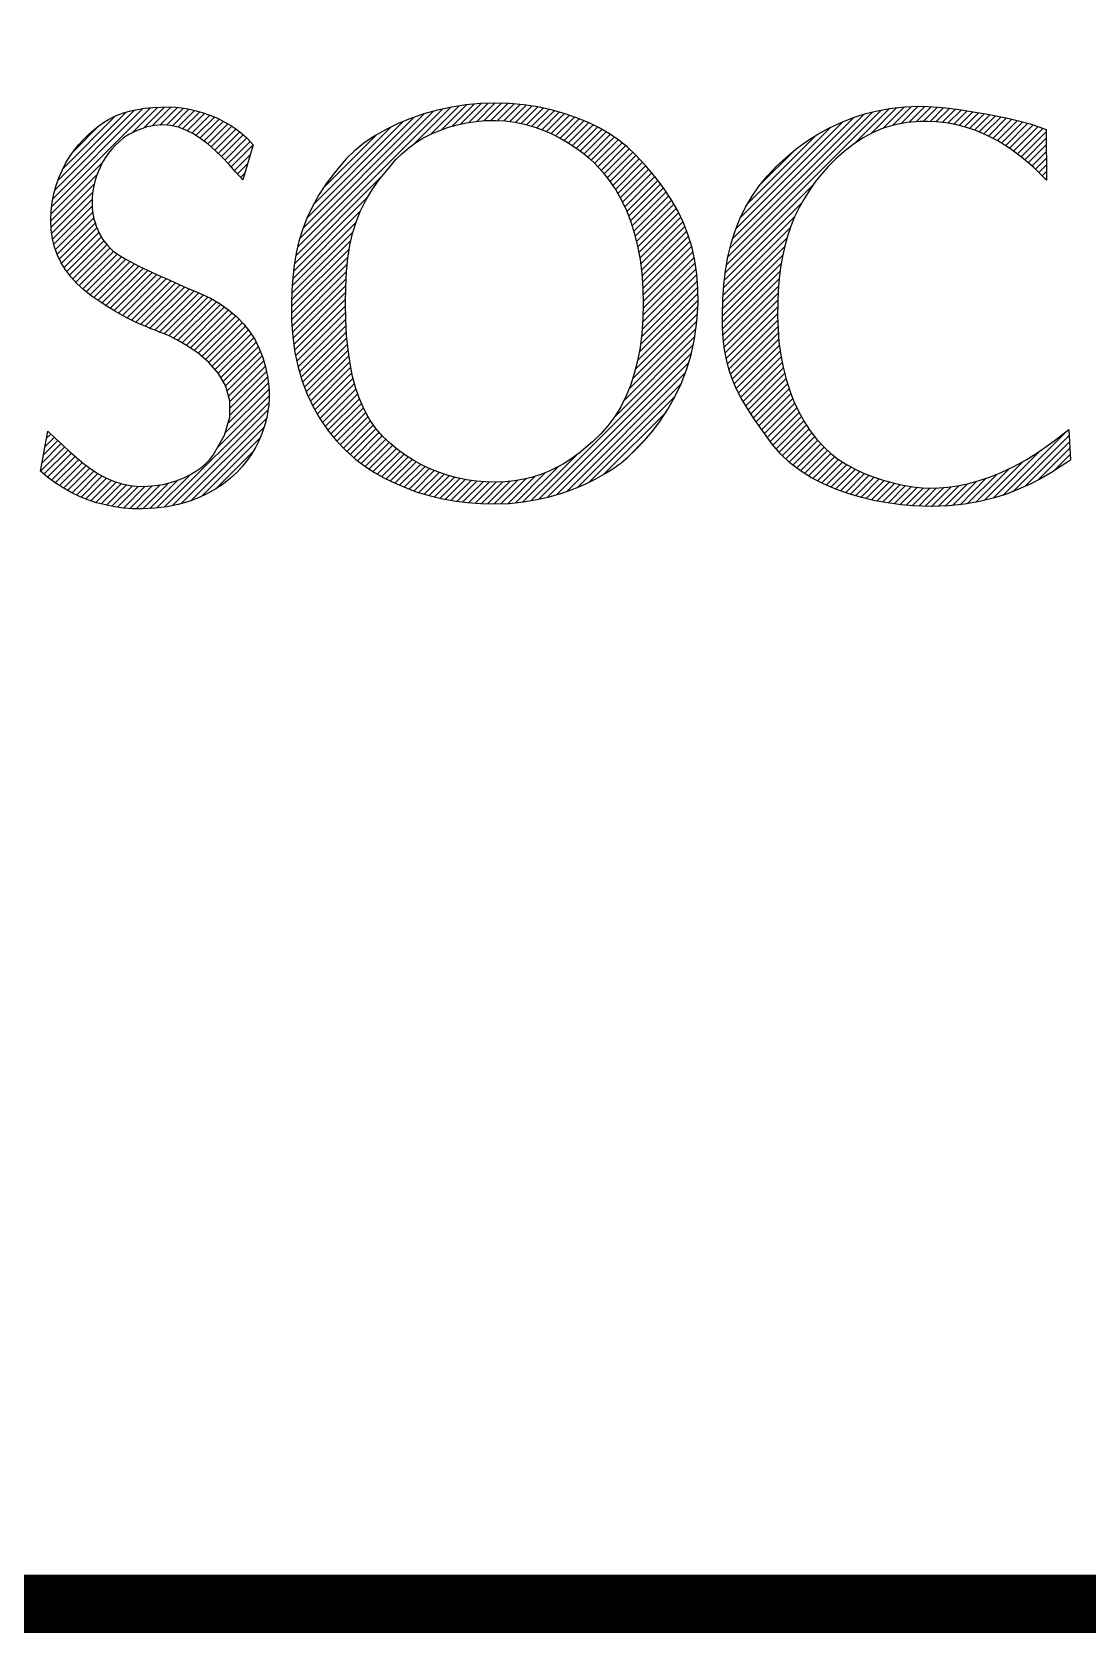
# Model space of a CAD drawing. Header units: millimetres. Extents: x 0 to 841, y 0 to 594.
# Drawn here: x 410.47 to 417.71, y 15.16 to 26.14 of the extents above; entities that cross this region are included whole.
import ezdxf

# ---------------------------------------------------------------- set-up
doc = ezdxf.new("R2010")
doc.units = ezdxf.units.MM
doc.header["$LTSCALE"] = 0.2
doc.layers.add('A1_図面枠', color=7, linetype='Continuous')
doc.layers.add('PTM', color=3, linetype='Continuous')

# ---------------------------------------------------------------- blocks, each defined once
blk = doc.blocks.new('block森村-2')
at = {"color": 0, "linetype": 'Continuous'}
for p, q in [((8997, 964.6), (9070.8, 1038.4)), ((8997.9, 970.5), (9065.2, 1037.8)), ((8999.4, 977), (9059.2, 1036.8)), ((9001.7, 984.3), (9052.6, 1035.2)), ((9005.4, 993), (9044.7, 1032.3)), ((9039.3, 1029.6), (9043.1, 1031.6)), ((9043.1, 1031.6), (9047.2, 1033.4)), ((9047.2, 1033.4), (9051.5, 1034.9)), ((9051.5, 1034.9), (9056.2, 1036.2)), ((9056.2, 1036.2), (9061.1, 1037.2)), ((9056.9, 1019.5), (9076.1, 1038.7)), ((9061.1, 1037.2), (9066.6, 1038)), ((9065.5, 1023.1), (9081.3, 1038.9)), ((9066.6, 1038), (9072.5, 1038.6)), ((9072.2, 1024.8), (9086.3, 1039)), ((9072.5, 1038.6), (9078.9, 1038.9)), ((9077.8, 1025.5), (9091, 1038.7)), ((9078.9, 1038.9), (9086, 1039)), ((9082.7, 1025.4), (9095.5, 1038.2)), ((9086, 1039), (9089.8, 1038.9)), ((9087.2, 1024.9), (9099.7, 1037.5)), ((9089.8, 1038.9), (9094.1, 1038.4)), ((9091.2, 1023.9), (9103.8, 1036.5)), ((9094.1, 1038.4), (9098.9, 1037.6)), ((9094.9, 1022.6), (9107.7, 1035.5)), ((9098.4, 1021.1), (9111.5, 1034.3)), ((9098.9, 1037.6), (9104.1, 1036.5)), ((9101.7, 1019.4), (9115.2, 1033)), ((9104.1, 1036.5), (9109.6, 1034.9)), ((9104.8, 1017.6), (9118.7, 1031.5)), ((9109.6, 1034.9), (9115.2, 1033)), ((9115.2, 1033), (9120.9, 1030.6)), ((9120.9, 1030.6), (9126.6, 1027.7)), ((9179.6, 927.7), (9289.3, 1037.4)), ((9180.9, 934), (9282.7, 1035.8)), ((9182.6, 940.7), (9275.8, 1033.9)), ((9184.9, 948), (9268.3, 1031.4)), ((9265.4, 1030.4), (9255.8, 1026.5)), ((9275.4, 1033.8), (9265.4, 1030.4)), ((9268.4, 1011.6), (9295.6, 1038.8)), ((9285.7, 1036.6), (9275.4, 1033.8)), ((9280.4, 1018.5), (9301.6, 1039.7)), ((9296.3, 1038.9), (9285.7, 1036.6)), ((9289, 1022.1), (9307.4, 1040.6)), ((9296.3, 1024.5), (9313, 1041.1)), ((9307, 1040.6), (9296.3, 1038.9)), ((9303, 1026.2), (9318.4, 1041.6)), ((9317.8, 1041.6), (9307, 1040.6)), ((9309.2, 1027.4), (9323.6, 1041.8)), ((9315, 1028.2), (9328.7, 1041.9)), ((9328.5, 1041.9), (9317.8, 1041.6)), ((9320.4, 1028.6), (9333.6, 1041.8)), ((9325.6, 1028.9), (9338.4, 1041.6)), ((9339.5, 1041.6), (9328.5, 1041.9)), ((9330.7, 1028.9), (9343, 1041.3)), ((9335.4, 1028.7), (9347.6, 1040.9)), ((9350.3, 1040.6), (9339.5, 1041.6)), ((9339.9, 1028.2), (9352.1, 1040.3)), ((9344.3, 1027.6), (9356.4, 1039.7)), ((9348.4, 1026.7), (9360.7, 1039)), ((9360.7, 1039), (9350.3, 1040.6)), ((9352.4, 1025.7), (9364.8, 1038.1)), ((9356.3, 1024.6), (9368.9, 1037.2)), ((9360.1, 1023.4), (9372.9, 1036.2)), ((9370.8, 1036.8), (9360.7, 1039)), ((9363.7, 1022), (9376.8, 1035.2)), ((9367.2, 1020.6), (9380.7, 1034.1)), ((9370.7, 1019.1), (9384.4, 1032.8)), ((9380.5, 1034.1), (9370.8, 1036.8)), ((9374.1, 1017.4), (9388.2, 1031.5)), ((9389.8, 1031), (9380.5, 1034.1)), ((9398.6, 1027.3), (9389.8, 1031)), ((9502, 920.9), (9617.9, 1036.7)), ((9503.1, 926.9), (9611.5, 1035.3)), ((9504.7, 933.6), (9604.7, 1033.5)), ((9506.7, 940.5), (9597.4, 1031.2)), ((9587.9, 1027.5), (9597, 1031.1)), ((9597, 1031.1), (9606.4, 1034.1)), ((9597.8, 1011.7), (9623.9, 1037.8)), ((9606.4, 1034.1), (9616, 1036.4)), ((9610.1, 1019), (9629.6, 1038.5)), ((9616, 1036.4), (9625.8, 1038.1)), ((9619, 1022.9), (9635.2, 1039.1)), ((9625.8, 1038.1), (9635.8, 1039.2)), ((9626.3, 1025.2), (9640.4, 1039.3)), ((9632.7, 1026.6), (9645.6, 1039.5)), ((9635.8, 1039.2), (9645.9, 1039.5)), ((9638.6, 1027.5), (9650.5, 1039.4)), ((9644, 1027.9), (9655.2, 1039.2)), ((9645.9, 1039.5), (9652.8, 1039.3)), ((9649.1, 1028.1), (9659.9, 1038.8)), ((9652.8, 1039.3), (9660.5, 1038.8)), ((9654.1, 1028), (9664.4, 1038.4)), ((9658.8, 1027.8), (9669, 1037.9)), ((9660.5, 1038.8), (9668.8, 1038)), ((9663.4, 1027.3), (9673.4, 1037.4)), ((9667.8, 1026.8), (9677.8, 1036.8)), ((9668.8, 1038), (9677.6, 1036.9)), ((9672, 1026), (9682.2, 1036.2)), ((9676.1, 1025.1), (9686.5, 1035.5)), ((9677.6, 1036.9), (9686.6, 1035.5)), ((9680.1, 1024.1), (9690.8, 1034.8)), ((9683.9, 1022.9), (9695.1, 1034.1)), ((9686.6, 1035.5), (9695.8, 1034)), ((9687.7, 1021.7), (9699.3, 1033.3)), ((9691.2, 1020.3), (9703.4, 1032.5)), ((9694.7, 1018.8), (9707.6, 1031.6)), ((9695.8, 1034), (9704.8, 1032.2)), ((9698.2, 1017.2), (9711.7, 1030.8)), ((9704.8, 1032.2), (9713.5, 1030.4)), ((9713.5, 1030.4), (9721.7, 1028.4)), ((9013.1, 1005.7), (9032.5, 1025.1)), ((9020.6, 1014.6), (9024.4, 1018.4)), ((9024.4, 1018.4), (9028.3, 1021.8)), ((9028.3, 1021.8), (9031.9, 1024.7)), ((9031.9, 1024.7), (9035.6, 1027.3)), ((9035.6, 1027.3), (9039.3, 1029.6)), ((9058.7, 1020.5), (9054.5, 1018.3)), ((9063.4, 1022.5), (9058.7, 1020.5)), ((9068.4, 1024.1), (9063.4, 1022.5)), ((9073.9, 1025.2), (9068.4, 1024.1)), ((9080, 1025.7), (9073.9, 1025.2)), ((9085.9, 1025.2), (9080, 1025.7)), ((9091.7, 1023.8), (9085.9, 1025.2)), ((9097.4, 1021.6), (9091.7, 1023.8)), ((9103, 1018.8), (9097.4, 1021.6)), ((9108.4, 1015.2), (9103, 1018.8)), ((9107.8, 1015.6), (9122.2, 1029.9)), ((9110.7, 1013.5), (9125.5, 1028.3)), ((9113.5, 1011.3), (9128.7, 1026.5)), ((9116.2, 1009.1), (9131.8, 1024.6)), ((9118.9, 1006.7), (9134.7, 1022.5)), ((9121.5, 1004.3), (9137.6, 1020.5)), ((9126.6, 1027.7), (9132.2, 1024.3)), ((9132.2, 1024.3), (9137.7, 1020.4)), ((9137.7, 1020.4), (9142.9, 1015.9)), ((9188, 956.1), (9260.2, 1028.3)), ((9192.7, 965.8), (9251.1, 1024.2)), ((9200.4, 978.4), (9240.3, 1018.4)), ((9246.7, 1022), (9238.2, 1017.2)), ((9255.8, 1026.5), (9246.7, 1022)), ((9275.2, 1015.8), (9281.1, 1018.9)), ((9281.1, 1018.9), (9287.3, 1021.5)), ((9287.3, 1021.5), (9293.8, 1023.8)), ((9293.8, 1023.8), (9300.5, 1025.7)), ((9300.5, 1025.7), (9307.4, 1027.1)), ((9307.4, 1027.1), (9314.5, 1028.1)), ((9314.5, 1028.1), (9321.7, 1028.8)), ((9321.7, 1028.8), (9329, 1029)), ((9329, 1029), (9336.4, 1028.6)), ((9336.4, 1028.6), (9343.7, 1027.7)), ((9343.7, 1027.7), (9350.9, 1026.2)), ((9350.9, 1026.2), (9357.9, 1024.2)), ((9357.9, 1024.2), (9364.7, 1021.7)), ((9364.7, 1021.7), (9371.3, 1018.8)), ((9371.3, 1018.8), (9377.6, 1015.6)), ((9377.4, 1015.7), (9391.8, 1030.1)), ((9380.5, 1013.9), (9395.3, 1028.7)), ((9383.7, 1012.1), (9398.8, 1027.2)), ((9386.7, 1010.1), (9402.1, 1025.6)), ((9389.7, 1008.1), (9405.5, 1023.9)), ((9392.5, 1006), (9408.7, 1022.2)), ((9395.3, 1003.8), (9411.9, 1020.3)), ((9398.1, 1001.5), (9415, 1018.5)), ((9406.8, 1023.3), (9398.6, 1027.3)), ((9414.5, 1018.8), (9406.8, 1023.3)), ((9421.5, 1014.1), (9414.5, 1018.8)), ((9509.2, 948), (9589.3, 1028.1)), ((9512.6, 956.4), (9580.1, 1023.9)), ((9562.1, 1013.4), (9570.4, 1018.6)), ((9570.4, 1018.6), (9579, 1023.4)), ((9579, 1023.4), (9587.9, 1027.5)), ((9611.4, 1019.7), (9603.8, 1015.6)), ((9619.4, 1023.1), (9611.4, 1019.7)), ((9628, 1025.7), (9619.4, 1023.1)), ((9637, 1027.4), (9628, 1025.7)), ((9646.6, 1028.1), (9637, 1027.4)), ((9652.7, 1028.1), (9646.6, 1028.1)), ((9659.2, 1027.8), (9652.7, 1028.1)), ((9666.1, 1027.1), (9659.2, 1027.8)), ((9673.3, 1025.8), (9666.1, 1027.1)), ((9680.8, 1024), (9673.3, 1025.8)), ((9688.6, 1021.4), (9680.8, 1024)), ((9696.7, 1018), (9688.6, 1021.4)), ((9701.4, 1015.5), (9715.7, 1029.8)), ((9704.7, 1013.8), (9719.8, 1028.9)), ((9707.8, 1011.9), (9723.7, 1027.8)), ((9710.9, 1010), (9727.6, 1026.8)), ((9713.9, 1008.1), (9731.5, 1025.6)), ((9716.8, 1005.9), (9735.3, 1024.4)), ((9719.7, 1003.8), (9738.9, 1023)), ((9721.7, 1028.4), (9729.2, 1026.3)), ((9722.5, 1001.7), (9741.4, 1020.5)), ((9729.2, 1026.3), (9735.8, 1024.2)), ((9735.8, 1024.2), (9741.4, 1022.1)), ((9741.4, 1022.1), (9741.6, 984.3)), ((9013.5, 1006.3), (9017, 1010.6)), ((9017, 1010.6), (9020.6, 1014.6)), ((9041.6, 1007.2), (9039.2, 1004.3)), ((9044.3, 1010.2), (9041.6, 1007.2)), ((9047.3, 1013), (9044.3, 1010.2)), ((9050.7, 1015.8), (9047.3, 1013)), ((9054.5, 1018.3), (9050.7, 1015.8)), ((9113.9, 1011.1), (9108.4, 1015.2)), ((9119.2, 1006.5), (9113.9, 1011.1)), ((9124.5, 1001.4), (9119.2, 1006.5)), ((9124, 1001.9), (9140.3, 1018.1)), ((9126.5, 999.3), (9143, 1015.8)), ((9128.9, 996.8), (9145.4, 1013.3)), ((9131.3, 994.2), (9147.7, 1010.6)), ((9147.8, 1010.8), (9140, 984.4)), ((9142.9, 1015.9), (9147.8, 1010.8)), ((9230.5, 1011.9), (9223.5, 1006.2)), ((9238.2, 1017.2), (9230.5, 1011.9)), ((9259.2, 1004.2), (9264.2, 1008.5)), ((9264.2, 1008.5), (9269.5, 1012.4)), ((9269.5, 1012.4), (9275.2, 1015.8)), ((9377.6, 1015.6), (9383.5, 1012.2)), ((9383.5, 1012.2), (9389.2, 1008.5)), ((9389.2, 1008.5), (9394.4, 1004.6)), ((9400.7, 999.2), (9418, 1016.5)), ((9403.3, 996.7), (9421, 1014.4)), ((9405.7, 994.2), (9423.8, 1012.3)), ((9408.1, 991.6), (9426.6, 1010.1)), ((9410.4, 988.9), (9429.2, 1007.7)), ((9427.8, 1009), (9421.5, 1014.1)), ((9433.5, 1003.8), (9427.8, 1009)), ((9517.7, 966.5), (9568.9, 1017.6)), ((9546.6, 1001.2), (9554.2, 1007.6)), ((9554.2, 1007.6), (9562.1, 1013.4)), ((9596.7, 1010.9), (9590, 1005.8)), ((9603.8, 1015.6), (9596.7, 1010.9)), ((9705.1, 1013.6), (9696.7, 1018)), ((9713.8, 1008.1), (9705.1, 1013.6)), ((9722.8, 1001.5), (9713.8, 1008.1)), ((9725.3, 999.4), (9741.4, 1015.6)), ((9727.9, 997.1), (9741.4, 1010.6)), ((8996.4, 959.1), (9035.1, 997.8)), ((9004.6, 991.6), (9007.3, 996.8)), ((9007.3, 996.8), (9010.3, 1001.6)), ((9010.3, 1001.6), (9013.5, 1006.3)), ((9034, 995.8), (9032.8, 993.1)), ((9035.5, 998.5), (9034, 995.8)), ((9037.2, 1001.3), (9035.5, 998.5)), ((9039.2, 1004.3), (9037.2, 1001.3)), ((9129.7, 996), (9124.5, 1001.4)), ((9134.8, 990.3), (9129.7, 996)), ((9133.7, 991.6), (9145.6, 1003.5)), ((9136, 988.9), (9143.5, 996.4)), ((9217.4, 1000.2), (9209.5, 991)), ((9223.5, 1006.2), (9217.4, 1000.2)), ((9247.7, 991.6), (9254.6, 999.6)), ((9254.6, 999.6), (9259.2, 1004.2)), ((9394.4, 1004.6), (9399.2, 1000.6)), ((9399.2, 1000.6), (9403.5, 996.6)), ((9403.5, 996.6), (9409.1, 990.4)), ((9412.6, 986.1), (9431.8, 1005.3)), ((9414.8, 983.3), (9434.3, 1002.9)), ((9416.8, 980.3), (9436.7, 1000.3)), ((9418.8, 977.3), (9439.1, 997.7)), ((9420.6, 974.2), (9441.5, 995.1)), ((9441.3, 995.3), (9433.5, 1003.8)), ((9448.4, 986.9), (9441.3, 995.3)), ((9527.4, 981.2), (9551.8, 1005.5)), ((9532.6, 987.5), (9539.3, 994.4)), ((9539.3, 994.4), (9546.6, 1001.2)), ((9578.3, 994.6), (9573.1, 988.7)), ((9583.9, 1000.3), (9578.3, 994.6)), ((9590, 1005.8), (9583.9, 1000.3)), ((9732.1, 993.6), (9722.8, 1001.5)), ((9730.6, 994.8), (9741.5, 1005.7)), ((9733.2, 992.4), (9741.5, 1000.7)), ((9735.8, 990), (9741.5, 995.7)), ((8996.2, 953.9), (9030.9, 988.5)), ((9000.3, 980.3), (9002.3, 986.1)), ((9002.3, 986.1), (9004.6, 991.6)), ((9029.1, 983.3), (9028.6, 981)), ((9029.9, 985.7), (9029.1, 983.3)), ((9030.7, 988.1), (9029.9, 985.7)), ((9031.7, 990.6), (9030.7, 988.1)), ((9032.8, 993.1), (9031.7, 990.6)), ((9140, 984.4), (9134.8, 990.3)), ((9138.3, 986.3), (9141.4, 989.4)), ((9178.6, 921.7), (9244.8, 987.9)), ((9209.5, 991), (9202.7, 982)), ((9236.3, 976.3), (9241.6, 983.9)), ((9241.6, 983.9), (9247.7, 991.6)), ((9409.1, 990.4), (9414.3, 983.9)), ((9414.3, 983.9), (9419.1, 976.9)), ((9422.4, 971), (9443.8, 992.4)), ((9424.1, 967.7), (9446.1, 989.7)), ((9425.8, 964.3), (9448.4, 987)), ((9427.3, 960.9), (9450.5, 984.1)), ((9454.8, 978.5), (9448.4, 986.9)), ((9526.5, 980.1), (9532.6, 987.5)), ((9568.5, 982.9), (9564.3, 977.1)), ((9573.1, 988.7), (9568.5, 982.9)), ((9741.6, 984.3), (9732.1, 993.6)), ((9738.3, 987.5), (9741.5, 990.8)), ((9740.8, 985), (9741.6, 985.8)), ((8996.4, 949.1), (9028.6, 981.3)), ((8996.9, 944.6), (9027.6, 975.3)), ((8997.3, 967.7), (8998.6, 974.1)), ((8998.6, 974.1), (9000.3, 980.3)), ((9027.3, 971.5), (9027.2, 969)), ((9027.4, 973.9), (9027.3, 971.5)), ((9027.7, 976.3), (9027.4, 973.9)), ((9028.1, 978.7), (9027.7, 976.3)), ((9028.6, 981), (9028.1, 978.7)), ((9177.9, 916), (9233.6, 971.7)), ((9196.9, 973.2), (9192, 964.5)), ((9202.7, 982), (9196.9, 973.2)), ((9231.7, 968.7), (9236.3, 976.3)), ((9419.1, 976.9), (9423.3, 969.4)), ((9428.7, 957.3), (9452.7, 981.3)), ((9430.1, 953.8), (9454.8, 978.5)), ((9431.4, 950), (9456.8, 975.5)), ((9432.6, 946.2), (9458.8, 972.5)), ((9460.5, 969.9), (9454.8, 978.5)), ((9501, 914.9), (9567.1, 981)), ((9516.3, 964.1), (9521.1, 972.3)), ((9521.1, 972.3), (9526.5, 980.1)), ((9560.1, 970.4), (9556.3, 963.7)), ((9564.3, 977.1), (9560.1, 970.4)), ((8996.2, 953.8), (8996.5, 961)), ((8996.5, 961), (8997.3, 967.7)), ((8997.5, 940.2), (9027.2, 969.9)), ((8998.5, 936.3), (9027.2, 964.9)), ((8999.7, 932.4), (9027.6, 960.3)), ((9027.2, 969), (9027.1, 966.4)), ((9027.1, 966.4), (9027.2, 963.7)), ((9027.2, 963.7), (9027.5, 960.9)), ((9027.5, 960.9), (9027.9, 958.1)), ((9177.3, 910.5), (9228, 961.2)), ((9192, 964.5), (9187.9, 955.9)), ((9224.7, 952.8), (9227.9, 960.9)), ((9227.9, 960.9), (9231.7, 968.7)), ((9423.3, 969.4), (9427.1, 961.5)), ((9427.1, 961.5), (9430.4, 953.1)), ((9433.7, 942.3), (9460.8, 969.4)), ((9434.6, 938.3), (9462.6, 966.3)), ((9435.6, 934.3), (9464.4, 963.1)), ((9436.4, 930), (9466.1, 959.8)), ((9465.5, 961.2), (9460.5, 969.9)), ((9469.8, 952.3), (9465.5, 961.2)), ((9500.3, 909.2), (9558.1, 967)), ((9512.1, 955.4), (9516.3, 964.1)), ((9556.3, 963.7), (9553, 956.8)), ((8996.5, 947), (8996.2, 953.8)), ((8997.5, 940.4), (8996.5, 947)), ((9001, 928.8), (9028.3, 956.1)), ((9002.6, 925.4), (9029.4, 952.1)), ((9004.3, 922.1), (9030.7, 948.5)), ((9027.9, 958.1), (9028.5, 955.3)), ((9028.5, 955.3), (9029.3, 952.5)), ((9029.3, 952.5), (9030.2, 949.7)), ((9030.2, 949.7), (9031.3, 947.1)), ((9031.3, 947.1), (9032.4, 944.5)), ((9176.9, 905.1), (9224.7, 952.8)), ((9184.6, 947.2), (9181.9, 938.5)), ((9187.9, 955.9), (9184.6, 947.2)), ((9222.1, 944.4), (9224.7, 952.8)), ((9430.4, 953.1), (9433.2, 944.2)), ((9437.1, 925.8), (9467.8, 956.5)), ((9437.7, 921.4), (9469.4, 953.1)), ((9438.3, 917), (9470.8, 949.6)), ((9473.3, 943.2), (9469.8, 952.3)), ((9499.4, 898.3), (9549.7, 948.6)), ((9499.8, 903.7), (9553, 956.9)), ((9508.5, 946.3), (9512.1, 955.4)), ((9550.1, 949.7), (9547.6, 942.4)), ((9553, 956.8), (9550.1, 949.7)), ((8999.1, 934.1), (8997.5, 940.4)), ((9006.2, 919), (9032.2, 945)), ((9008.2, 916), (9034, 941.7)), ((9010.3, 913.1), (9036, 938.8)), ((9012.6, 910.4), (9038.3, 936.1)), ((9032.4, 944.5), (9033.8, 942)), ((9033.8, 942), (9035.2, 939.8)), ((9035.2, 939.8), (9036.8, 937.6)), ((9036.8, 937.6), (9038.5, 935.8)), ((9038.5, 935.8), (9040.4, 933.7)), ((9176.5, 894.7), (9220.9, 939.1)), ((9176.6, 899.8), (9222.5, 945.6)), ((9181.9, 938.5), (9179.9, 929.7)), ((9218.6, 925.9), (9220.1, 935.5)), ((9220.1, 935.5), (9222.1, 944.4)), ((9433.2, 944.2), (9435.5, 934.8)), ((9435.5, 934.8), (9437.3, 924.9)), ((9438.7, 912.5), (9472.2, 946)), ((9439.1, 907.8), (9473.6, 942.3)), ((9439.4, 903.1), (9474.7, 938.5)), ((9439.5, 898.3), (9475.9, 934.7)), ((9476.2, 933.7), (9473.3, 943.2)), ((9499.1, 893), (9547.3, 941.2)), ((9503.1, 926.9), (9505.5, 936.8)), ((9505.5, 936.8), (9508.5, 946.3)), ((9545.6, 934.9), (9543.9, 927.1)), ((9547.6, 942.4), (9545.6, 934.9)), ((9001.3, 928.1), (8999.1, 934.1)), ((9004, 922.5), (9001.3, 928.1)), ((9007.4, 917), (9004, 922.5)), ((9015, 907.8), (9040.7, 933.5)), ((9017.5, 905.3), (9043.3, 931.1)), ((9020.1, 902.9), (9046.2, 929)), ((9022.8, 900.7), (9049.2, 927)), ((9025.6, 898.5), (9052.3, 925.1)), ((9028.5, 896.4), (9055.5, 923.4)), ((9040.4, 933.7), (9042.5, 931.7)), ((9042.5, 931.7), (9045.1, 929.7)), ((9045.1, 929.7), (9048.2, 927.6)), ((9048.2, 927.6), (9052, 925.3)), ((9052, 925.3), (9056.6, 922.8)), ((9056.6, 922.8), (9062, 920)), ((9176.4, 889.6), (9219.7, 932.9)), ((9176.4, 884.7), (9218.7, 926.9)), ((9179.9, 929.7), (9178.4, 920.7)), ((9217.6, 915.6), (9218.6, 925.9)), ((9437.3, 924.9), (9438.6, 914.5)), ((9439.5, 888.3), (9477.8, 926.5)), ((9439.6, 893.4), (9476.9, 930.6)), ((9478.3, 923.9), (9476.2, 933.7)), ((9479.8, 913.8), (9478.3, 923.9)), ((9498.9, 882.8), (9544.1, 928)), ((9499, 887.9), (9545.4, 934.4)), ((9501.3, 916.6), (9503.1, 926.9)), ((9543.9, 927.1), (9542.5, 919)), ((9011.3, 911.8), (9007.4, 917)), ((9015.8, 906.9), (9011.3, 911.8)), ((9031.4, 894.3), (9058.8, 921.6)), ((9034.5, 892.3), (9062.1, 920)), ((9037.5, 890.4), (9065.5, 918.4)), ((9040.6, 888.5), (9068.8, 916.7)), ((9043.7, 886.6), (9072.2, 915.2)), ((9046.9, 884.8), (9075.7, 913.6)), ((9050, 883), (9079.1, 912.1)), ((9053.3, 881.2), (9082.6, 910.5)), ((9062, 920), (9068.6, 916.9)), ((9068.6, 916.9), (9076.2, 913.3)), ((9076.2, 913.3), (9085.2, 909.4)), ((9176.5, 879.7), (9218.1, 921.3)), ((9177.4, 911.4), (9176.7, 901.9)), ((9176.8, 875), (9217.6, 915.8)), ((9177.1, 870.4), (9217.3, 910.5)), ((9178.4, 920.7), (9177.4, 911.4)), ((9217, 904.3), (9217.6, 915.6)), ((9438.6, 914.5), (9439.4, 903.5)), ((9438.8, 872.6), (9479.8, 913.6)), ((9439.2, 878), (9479.2, 918)), ((9439.4, 883.2), (9478.6, 922.4)), ((9480.6, 903.1), (9479.8, 913.8)), ((9499, 877.9), (9543, 922)), ((9499.1, 873.1), (9542.2, 916.1)), ((9499.4, 868.4), (9541.5, 910.5)), ((9499.9, 906), (9501.3, 916.6)), ((9541.5, 910.5), (9540.8, 901.7)), ((9542.5, 919), (9541.5, 910.5)), ((9020.9, 902.2), (9015.8, 906.9)), ((9026.4, 897.8), (9020.9, 902.2)), ((9056.6, 879.5), (9086, 909)), ((9059.9, 877.9), (9089.5, 907.5)), ((9063.4, 876.3), (9093, 906)), ((9066.9, 874.9), (9096.5, 904.5)), ((9070.4, 873.4), (9100, 903)), ((9074, 872), (9103.5, 901.5)), ((9077.6, 870.6), (9107, 900)), ((9085.2, 909.4), (9095.6, 904.8)), ((9095.6, 904.8), (9107.6, 899.8)), ((9107.6, 899.8), (9115.7, 895.9)), ((9176.7, 901.9), (9176.4, 892)), ((9177.5, 865.8), (9217, 905.3)), ((9178.1, 861.4), (9216.9, 900.2)), ((9216.8, 892.1), (9217, 904.3)), ((9436.6, 855.5), (9480.6, 899.5)), ((9437.6, 861.4), (9480.5, 904.3)), ((9438.3, 867.1), (9480.2, 909)), ((9439.4, 903.5), (9439.6, 892)), ((9480.7, 892), (9480.6, 903.1)), ((9499.2, 894.9), (9499.9, 906)), ((9499.8, 863.7), (9541.1, 905.1)), ((9500.3, 859.3), (9540.7, 899.7)), ((9540.8, 901.7), (9540.4, 892.5)), ((9032.5, 893.6), (9026.4, 897.8)), ((9039, 889.5), (9032.5, 893.6)), ((9044.7, 886), (9039, 889.5)), ((9081.1, 869.2), (9110.4, 898.4)), ((9084.6, 867.7), (9113.8, 896.8)), ((9088, 866), (9117.1, 895.1)), ((9091.3, 864.4), (9120.2, 893.3)), ((9094.5, 862.6), (9123.4, 891.4)), ((9097.7, 860.8), (9126.3, 889.4)), ((9100.7, 858.8), (9129.2, 887.3)), ((9115.7, 895.9), (9123, 891.7)), ((9123, 891.7), (9129.6, 887)), ((9129.6, 887), (9135.5, 882)), ((9176.4, 892), (9176.5, 879.2)), ((9178.7, 857), (9216.8, 895.1)), ((9179.5, 852.8), (9216.8, 890.1)), ((9217, 879.8), (9216.8, 892.1)), ((9433.8, 842.7), (9480.5, 889.4)), ((9435.5, 849.3), (9480.7, 894.5)), ((9439.6, 892), (9439.4, 880.5)), ((9479.9, 878.4), (9480.7, 892)), ((9498.9, 883.4), (9499.2, 894.9)), ((9501, 855), (9540.5, 894.5)), ((9501.7, 850.7), (9540.4, 889.4)), ((9540.4, 892.5), (9540.3, 882.8)), ((9049.9, 883.1), (9044.7, 886)), ((9054.5, 880.6), (9049.9, 883.1)), ((9058.6, 878.5), (9054.5, 880.6)), ((9062.3, 876.8), (9058.6, 878.5)), ((9065.6, 875.4), (9062.3, 876.8)), ((9068.5, 874.2), (9065.6, 875.4)), ((9103.6, 856.8), (9131.9, 885)), ((9106.6, 854.7), (9134.6, 882.7)), ((9109.3, 852.4), (9137.1, 880.3)), ((9112, 850.1), (9139.6, 877.7)), ((9114.6, 847.8), (9141.9, 875)), ((9135.5, 882), (9140.7, 876.6)), ((9140.7, 876.6), (9145.2, 870.8)), ((9176.5, 879.2), (9177.4, 867)), ((9180.4, 848.7), (9216.9, 885.2)), ((9181.3, 844.6), (9217, 880.3)), ((9182.4, 840.7), (9217.2, 875.6)), ((9217.6, 868.3), (9217, 879.8)), ((9429, 827.9), (9479.9, 878.8)), ((9431.7, 835.6), (9480.2, 884.1)), ((9439.4, 880.5), (9438.6, 869.4)), ((9478.1, 865.6), (9479.9, 878.4)), ((9499.1, 874.1), (9498.9, 883.4)), ((9502.7, 846.7), (9540.3, 884.3)), ((9503.8, 842.8), (9540.4, 879.4)), ((9505, 839.1), (9540.5, 874.6)), ((9540.3, 882.8), (9540.6, 872.7)), ((9071.2, 873.1), (9068.5, 874.2)), ((9073.7, 872.2), (9071.2, 873.1)), ((9076, 871.3), (9073.7, 872.2)), ((9078.1, 870.3), (9076, 871.3)), ((9079.8, 869.7), (9078.1, 870.3)), ((9084.2, 867.9), (9079.8, 869.7)), ((9090.6, 864.8), (9084.2, 867.9)), ((9098.3, 860.4), (9090.6, 864.8)), ((9117, 845.1), (9144.1, 872.3)), ((9119.3, 842.5), (9146.1, 869.3)), ((9121.6, 839.8), (9148.1, 866.3)), ((9123.4, 836.7), (9149.9, 863.1)), ((9145.2, 870.8), (9149.1, 864.7)), ((9149.1, 864.7), (9152.3, 858.3)), ((9177.4, 867), (9179, 855.4)), ((9183.5, 836.8), (9217.5, 870.8)), ((9184.7, 833), (9217.8, 866.2)), ((9218.7, 857.3), (9217.6, 868.3)), ((9418.1, 807), (9478.3, 867.3)), ((9424.9, 818.8), (9479.1, 873.1)), ((9438.6, 869.4), (9437.3, 859)), ((9475.5, 853.5), (9478.1, 865.6)), ((9499.6, 865.5), (9499.1, 874.1)), ((9500.5, 857.5), (9499.6, 865.5)), ((9506.3, 835.4), (9540.8, 869.8)), ((9507.8, 831.9), (9541.2, 865.2)), ((9540.6, 872.7), (9541.3, 862.9)), ((9541.3, 862.9), (9542.6, 853.4)), ((9106.5, 854.8), (9098.3, 860.4)), ((9114.6, 847.8), (9106.5, 854.8)), ((9125.3, 833.5), (9151.6, 859.8)), ((9127.1, 830.3), (9153.1, 856.3)), ((9128.2, 826.5), (9154.5, 852.7)), ((9152.3, 858.3), (9154.9, 851.6)), ((9154.9, 851.6), (9157, 844.6)), ((9179, 855.4), (9181.3, 844.4)), ((9186, 829.4), (9218.3, 861.6)), ((9187.4, 825.8), (9218.7, 857.1)), ((9188.9, 822.3), (9219.3, 852.7)), ((9220.2, 847), (9218.7, 857.3)), ((9361.6, 745.6), (9477.1, 861.1)), ((9368.1, 747.1), (9475.8, 854.7)), ((9437.3, 859), (9435.4, 849)), ((9472.1, 842.3), (9475.5, 853.5)), ((9501.9, 850), (9500.5, 857.5)), ((9509.3, 828.4), (9541.6, 860.7)), ((9511, 825.1), (9542.2, 856.3)), ((9512.7, 821.8), (9542.8, 851.9)), ((9542.6, 853.4), (9544.3, 844.2)), ((9121.7, 839.6), (9114.6, 847.8)), ((9127.2, 830.1), (9121.7, 839.6)), ((9129.3, 822.6), (9155.7, 849)), ((9130.3, 818.6), (9156.8, 845.1)), ((9130.3, 813.6), (9157.7, 841)), ((9157, 844.6), (9158.4, 837.4)), ((9181.3, 844.4), (9184.3, 833.9)), ((9190.5, 818.9), (9220, 848.4)), ((9192.1, 815.5), (9220.8, 844.2)), ((9193.9, 812.3), (9221.6, 840)), ((9222.1, 837.4), (9220.2, 847)), ((9375, 749), (9473.7, 847.7)), ((9382.4, 751.3), (9471.4, 840.3)), ((9433, 839.6), (9430.1, 830.7)), ((9435.4, 849), (9433, 839.6)), ((9468, 831.8), (9472.1, 842.3)), ((9503.8, 842.7), (9501.9, 850)), ((9506.2, 835.6), (9503.8, 842.7)), ((9514.5, 818.6), (9543.6, 847.7)), ((9516.4, 815.5), (9544.5, 843.6)), ((9518.3, 812.4), (9545.5, 839.6)), ((9544.3, 844.2), (9546.6, 835.3)), ((9126.8, 795.1), (9159.4, 827.7)), ((9130.3, 819.2), (9127.2, 830.1)), ((9128.8, 802.1), (9159, 832.3)), ((9130.3, 808.5), (9158.5, 836.8)), ((9158.4, 837.4), (9159.3, 830)), ((9159.3, 830), (9159.6, 825.4)), ((9184.3, 833.9), (9188.1, 824)), ((9195.7, 809.1), (9222.5, 836)), ((9197.5, 806), (9223.6, 832)), ((9199.5, 803), (9224.7, 828.1)), ((9224.6, 828.3), (9222.1, 837.4)), ((9227.6, 820), (9224.6, 828.3)), ((9390.4, 754.3), (9468.2, 832.2)), ((9430.1, 830.7), (9426.7, 822.4)), ((9463.4, 822), (9468, 831.8)), ((9509.3, 828.4), (9506.2, 835.6)), ((9513.1, 821.1), (9509.3, 828.4)), ((9520.2, 809.4), (9546.5, 835.6)), ((9522.2, 806.4), (9547.7, 831.8)), ((9524.2, 803.4), (9548.9, 828)), ((9546.6, 835.3), (9549.3, 826.7)), ((9549.3, 826.7), (9552.4, 818.6)), ((9081.3, 739.7), (9159.3, 817.7)), ((9121.2, 784.5), (9159.6, 822.9)), ((9130.3, 807), (9130.3, 819.2)), ((9159.3, 816.2), (9158.7, 811.5)), ((9159.6, 820.8), (9159.3, 816.2)), ((9159.6, 825.4), (9159.6, 820.8)), ((9188.1, 824), (9192.5, 814.6)), ((9201.6, 800), (9226, 824.4)), ((9203.6, 797.1), (9227.3, 820.7)), ((9205.9, 794.4), (9228.8, 817.2)), ((9231, 812.2), (9227.6, 820)), ((9399.3, 758.3), (9463.7, 822.7)), ((9426.7, 822.4), (9422.8, 814.6)), ((9458.2, 812.8), (9463.4, 822)), ((9517.6, 813.4), (9513.1, 821.1)), ((9526.3, 800.4), (9550.2, 824.4)), ((9528.3, 797.5), (9551.6, 820.8)), ((9530.4, 794.6), (9553.1, 817.3)), ((9552.4, 818.6), (9556.1, 810.9)), ((9087.4, 740.7), (9158.7, 812.1)), ((9093.9, 742.2), (9157.6, 806)), ((9126.3, 793.4), (9130.3, 807)), ((9157.8, 806.7), (9156.7, 802)), ((9158.7, 811.5), (9157.8, 806.7)), ((9192.5, 814.6), (9197.6, 805.8)), ((9197.6, 805.8), (9203.4, 797.4)), ((9208.1, 791.6), (9230.3, 813.8)), ((9210.4, 788.9), (9232, 810.5)), ((9212.8, 786.3), (9233.8, 807.3)), ((9215.3, 783.8), (9235.6, 804.2)), ((9235, 805), (9231, 812.2)), ((9239.6, 798.4), (9235, 805)), ((9409.9, 763.9), (9457, 811)), ((9418.3, 807.3), (9413.3, 800.5)), ((9422.8, 814.6), (9418.3, 807.3)), ((9446.8, 796.6), (9452.6, 804.4)), ((9452.6, 804.4), (9458.2, 812.8)), ((9522.9, 805.2), (9517.6, 813.4)), ((9529.1, 796.4), (9522.9, 805.2)), ((9532.5, 791.7), (9554.7, 813.9)), ((9534.6, 788.8), (9556.3, 810.5)), ((9536.8, 786), (9558.1, 807.3)), ((9539.1, 783.3), (9559.9, 804.1)), ((9556.1, 810.9), (9560.2, 803.6)), ((9560.2, 803.6), (9564.7, 796.7)), ((8988.4, 766.4), (8994.1, 796.5)), ((8991.9, 784.9), (8998.9, 791.9)), ((8993.1, 791.1), (8996.4, 794.4)), ((8994.1, 796.5), (8999.6, 791.3)), ((8999.6, 791.3), (9004.9, 786.2)), ((9101, 744.3), (9155.8, 799.1)), ((9109.3, 747.7), (9152.8, 791.2)), ((9117.8, 778.5), (9126.3, 793.4)), ((9153.5, 792.7), (9151.4, 788.1)), ((9155.2, 797.3), (9153.5, 792.7)), ((9156.7, 802), (9155.2, 797.3)), ((9203.4, 797.4), (9209.8, 789.5)), ((9217.8, 781.3), (9237.7, 801.2)), ((9220.4, 778.9), (9239.7, 798.3)), ((9223, 776.5), (9242, 795.6)), ((9225.7, 774.3), (9244.3, 792.9)), ((9244.7, 792.5), (9239.6, 798.4)), ((9250.4, 787.1), (9244.7, 792.5)), ((9407.7, 794.3), (9401.7, 788.5)), ((9413.3, 800.5), (9407.7, 794.3)), ((9426.8, 775.8), (9441.9, 790.9)), ((9440.6, 789.4), (9446.8, 796.6)), ((9536.1, 786.8), (9529.1, 796.4)), ((9541.4, 780.6), (9561.8, 801.1)), ((9543.8, 778.1), (9563.8, 798.1)), ((9546.4, 775.6), (9565.9, 795.2)), ((9548.9, 773.2), (9568.1, 792.4)), ((9564.7, 796.7), (9569.7, 790.3)), ((9708.8, 748.4), (9756.9, 796.6)), ((9716.6, 751.3), (9758.4, 793.1)), ((9747.3, 789.1), (9758.2, 797.6)), ((9758.2, 797.6), (9759.4, 774.8)), ((8988.4, 766.4), (9006.6, 784.7)), ((8989.6, 772.6), (9004, 787.1)), ((8990.7, 778.8), (9001.5, 789.5)), ((8991.1, 764.2), (9009.2, 782.3)), ((8993.8, 761.9), (9011.8, 779.9)), ((9004.9, 786.2), (9010.2, 781.3)), ((9010.2, 781.3), (9015.5, 776.6)), ((9119.8, 753.2), (9147.3, 780.7)), ((9146.4, 779.2), (9143.5, 775)), ((9149.1, 783.6), (9146.4, 779.2)), ((9151.4, 788.1), (9149.1, 783.6)), ((9209.8, 789.5), (9216.9, 782.1)), ((9216.9, 782.1), (9224.6, 775.1)), ((9228.6, 772.2), (9246.9, 790.4)), ((9231.5, 770.1), (9249.4, 788)), ((9234.6, 768.2), (9252.1, 785.7)), ((9237.6, 766.2), (9254.9, 783.5)), ((9240.7, 764.4), (9257.7, 781.3)), ((9243.9, 762.6), (9260.6, 779.3)), ((9256.1, 782.5), (9250.4, 787.1)), ((9262, 778.3), (9256.1, 782.5)), ((9391.7, 780), (9386.4, 776.2)), ((9396.8, 784.1), (9391.7, 780)), ((9401.7, 788.5), (9396.8, 784.1)), ((9428.1, 776.9), (9434.4, 782.9)), ((9434.4, 782.9), (9440.6, 789.4)), ((9542.4, 779.4), (9536.1, 786.8)), ((9549.5, 772.7), (9542.4, 779.4)), ((9551.7, 771), (9570.3, 789.6)), ((9554.6, 768.9), (9572.7, 787)), ((9557.4, 766.7), (9575.1, 784.4)), ((9560.5, 764.8), (9577.7, 782)), ((9563.5, 762.9), (9580.2, 779.6)), ((9569.7, 790.3), (9575.1, 784.4)), ((9575.1, 784.4), (9579.8, 779.9)), ((9579.8, 779.9), (9585.2, 775.8)), ((9701.5, 746.2), (9737.4, 782.1)), ((9725.2, 754.9), (9758.7, 788.4)), ((9726.7, 775.3), (9736.8, 781.6)), ((9735.1, 759.8), (9758.9, 783.6)), ((9736.8, 781.6), (9747.3, 789.1)), ((9746.9, 766.6), (9759.2, 778.9)), ((8996.7, 759.8), (9014.4, 777.5)), ((8999.5, 757.7), (9017.1, 775.2)), ((9002.6, 755.7), (9019.9, 773)), ((9005.6, 753.8), (9022.7, 770.8)), ((9008.8, 752), (9025.5, 768.7)), ((9015.5, 776.6), (9020.8, 772.2)), ((9020.8, 772.2), (9026.1, 768.2)), ((9026.1, 768.2), (9031.6, 764.6)), ((9104.7, 766.4), (9108.6, 769.1)), ((9108.6, 769.1), (9112.1, 772.1)), ((9112.1, 772.1), (9115.2, 775.2)), ((9115.2, 775.2), (9117.8, 778.5)), ((9139.6, 770.2), (9135.4, 765.6)), ((9143.5, 775), (9139.6, 770.2)), ((9224.6, 775.1), (9231.4, 770.2)), ((9231.4, 770.2), (9238.6, 765.6)), ((9247.2, 760.8), (9263.6, 777.3)), ((9250.5, 759.2), (9266.7, 775.3)), ((9253.8, 757.5), (9269.8, 773.5)), ((9257.3, 756), (9273.1, 771.7)), ((9260.8, 754.5), (9276.4, 770.1)), ((9268, 774.5), (9262, 778.3)), ((9264.4, 753.1), (9279.8, 768.5)), ((9274.2, 771.1), (9268, 774.5)), ((9268.1, 751.8), (9283.3, 767)), ((9280.6, 768.1), (9274.2, 771.1)), ((9287.1, 765.5), (9280.6, 768.1)), ((9349.6, 743.5), (9375.9, 769.8)), ((9355.5, 744.4), (9389.4, 778.3)), ((9375.2, 769.4), (9369.3, 766.6)), ((9381, 772.6), (9375.2, 769.4)), ((9386.4, 776.2), (9381, 772.6)), ((9411.3, 764.7), (9417.7, 768.8)), ((9417.7, 768.8), (9423.2, 772.8)), ((9423.2, 772.8), (9428.1, 776.9)), ((9557.3, 766.8), (9549.5, 772.7)), ((9565.7, 761.5), (9557.3, 766.8)), ((9566.7, 761), (9583.1, 777.4)), ((9570, 759.3), (9585.9, 775.3)), ((9573.2, 757.6), (9588.9, 773.3)), ((9576.6, 756), (9592, 771.4)), ((9580.1, 754.5), (9595.3, 769.6)), ((9583.6, 753), (9598.5, 767.9)), ((9585.2, 775.8), (9591.2, 771.9)), ((9591.2, 771.9), (9597.7, 768.3)), ((9597.7, 768.3), (9604.6, 765.1)), ((9688.6, 743.2), (9713.8, 768.4)), ((9694.9, 744.6), (9724.4, 774)), ((9707.7, 765.6), (9717, 770)), ((9717, 770), (9726.7, 775.3)), ((9752.5, 770.2), (9745.2, 765.5)), ((9759.4, 774.8), (9752.5, 770.2)), ((8993.8, 761.9), (8988.4, 766.4)), ((8999.5, 757.7), (8993.8, 761.9)), ((9005.4, 753.9), (8999.5, 757.7)), ((9012.1, 750.2), (9028.5, 766.6)), ((9015.5, 748.6), (9031.5, 764.7)), ((9018.9, 747.1), (9034.7, 762.9)), ((9022.5, 745.7), (9038, 761.2)), ((9026.1, 744.3), (9041.5, 759.6)), ((9029.9, 743.1), (9045.1, 758.3)), ((9031.6, 764.6), (9037.3, 761.5)), ((9033.8, 742), (9048.9, 757.1)), ((9037.3, 761.5), (9043.1, 758.9)), ((9037.8, 741), (9053, 756.2)), ((9042, 740.2), (9057.3, 755.5)), ((9043.1, 758.9), (9049.3, 756.9)), ((9046.2, 739.5), (9061.9, 755.2)), ((9049.3, 756.9), (9055.7, 755.7)), ((9050.7, 738.9), (9066.9, 755.2)), ((9055.3, 738.6), (9072.2, 755.5)), ((9055.7, 755.7), (9062.5, 755.1)), ((9060.1, 738.4), (9078, 756.3)), ((9062.5, 755.1), (9068.6, 755.2)), ((9065, 738.3), (9084.3, 757.6)), ((9068.6, 755.2), (9074.5, 755.7)), ((9070.3, 738.6), (9091.6, 759.9)), ((9074.5, 755.7), (9080.2, 756.6)), ((9075.7, 739), (9100.7, 764)), ((9080.2, 756.6), (9085.7, 757.9)), ((9085.7, 757.9), (9090.9, 759.6)), ((9090.9, 759.6), (9095.8, 761.6)), ((9095.8, 761.6), (9100.4, 763.8)), ((9100.4, 763.8), (9104.7, 766.4)), ((9125.5, 757.1), (9119.8, 753.2)), ((9130.7, 761.2), (9125.5, 757.1)), ((9135.4, 765.6), (9130.7, 761.2)), ((9238.6, 765.6), (9246.1, 761.3)), ((9246.1, 761.3), (9253.9, 757.5)), ((9253.9, 757.5), (9262.1, 754)), ((9271.8, 750.6), (9286.9, 765.6)), ((9275.7, 749.4), (9290.6, 764.3)), ((9279.5, 748.3), (9294.4, 763.1)), ((9283.5, 747.3), (9298.3, 762.1)), ((9293.7, 763.3), (9287.1, 765.5)), ((9287.6, 746.3), (9302.4, 761.1)), ((9291.7, 745.5), (9306.5, 760.3)), ((9300.5, 761.5), (9293.7, 763.3)), ((9296, 744.7), (9310.8, 759.6)), ((9300.3, 744.1), (9315.2, 759)), ((9307.4, 760.1), (9300.5, 761.5)), ((9304.7, 743.5), (9319.8, 758.6)), ((9314.5, 759.1), (9307.4, 760.1)), ((9309.2, 743), (9324.6, 758.4)), ((9313.8, 742.6), (9329.5, 758.3)), ((9321.7, 758.5), (9314.5, 759.1)), ((9318.5, 742.3), (9334.6, 758.5)), ((9329, 758.3), (9321.7, 758.5)), ((9323.3, 742.2), (9340.1, 758.9)), ((9328.2, 742.1), (9345.8, 759.7)), ((9336.3, 758.5), (9329, 758.3)), ((9333.4, 742.2), (9352, 760.9)), ((9343.4, 759.3), (9336.3, 758.5)), ((9338.5, 742.4), (9358.9, 762.8)), ((9350.2, 760.4), (9343.4, 759.3)), ((9344, 742.9), (9366.6, 765.5)), ((9356.8, 762.1), (9350.2, 760.4)), ((9363.1, 764.1), (9356.8, 762.1)), ((9369.3, 766.6), (9363.1, 764.1)), ((9388.4, 753.5), (9396.6, 757)), ((9396.6, 757), (9404.3, 760.8)), ((9404.3, 760.8), (9411.3, 764.7)), ((9574.6, 756.9), (9565.7, 761.5)), ((9583.9, 752.9), (9574.6, 756.9)), ((9587.3, 751.7), (9601.9, 766.3)), ((9591, 750.4), (9605.4, 764.8)), ((9594.7, 749.2), (9608.9, 763.4)), ((9598.6, 748.1), (9612.5, 762)), ((9602.5, 746.9), (9616.3, 760.7)), ((9604.6, 765.1), (9611.9, 762.2)), ((9606.5, 746), (9620.1, 759.5)), ((9610.6, 745), (9623.9, 758.4)), ((9611.9, 762.2), (9619.3, 759.7)), ((9614.7, 744.2), (9627.9, 757.4)), ((9618.9, 743.4), (9632, 756.5)), ((9619.3, 759.7), (9626.7, 757.7)), ((9623.1, 742.6), (9636.1, 755.7)), ((9626.7, 757.7), (9634.1, 756)), ((9627.5, 742.1), (9640.4, 755)), ((9634.1, 756), (9641.4, 754.8)), ((9641.4, 754.8), (9648.4, 754)), ((9655.5, 740.1), (9670.3, 754.8)), ((9660.7, 740.3), (9676.1, 755.7)), ((9665.9, 740.5), (9682.4, 757)), ((9667.8, 754.5), (9674.9, 755.5)), ((9671.2, 740.9), (9689.2, 758.8)), ((9674.9, 755.5), (9682.5, 757)), ((9676.8, 741.4), (9696.5, 761.2)), ((9682.5, 742.2), (9704.7, 764.3)), ((9682.5, 757), (9690.5, 759.2)), ((9690.5, 759.2), (9698.9, 762)), ((9698.9, 762), (9707.7, 765.6)), ((9729.4, 756.8), (9720.7, 752.9)), ((9737.5, 761.1), (9729.4, 756.8)), ((9745.2, 765.5), (9737.5, 761.1)), ((9011.4, 750.5), (9005.4, 753.9)), ((9017.6, 747.6), (9011.4, 750.5)), ((9024, 745), (9017.6, 747.6)), ((9030.5, 742.9), (9024, 745)), ((9037.1, 741.2), (9030.5, 742.9)), ((9099.5, 743.8), (9091.6, 741.6)), ((9106.8, 746.5), (9099.5, 743.8)), ((9113.6, 749.7), (9106.8, 746.5)), ((9119.8, 753.2), (9113.6, 749.7)), ((9262.1, 754), (9270.5, 750.9)), ((9270.5, 750.9), (9279.4, 748.3)), ((9279.4, 748.3), (9288.5, 746.1)), ((9288.5, 746.1), (9298, 744.4)), ((9298, 744.4), (9307.8, 743.1)), ((9307.8, 743.1), (9318, 742.3)), ((9339.5, 742.4), (9350.1, 743.5)), ((9350.1, 743.5), (9360.4, 745.3)), ((9360.4, 745.3), (9370.2, 747.5)), ((9370.2, 747.5), (9379.5, 750.3)), ((9379.5, 750.3), (9388.4, 753.5)), ((9593.5, 749.5), (9583.9, 752.9)), ((9603.3, 746.7), (9593.5, 749.5)), ((9613.1, 744.4), (9603.3, 746.7)), ((9622.8, 742.7), (9613.1, 744.4)), ((9631.9, 741.5), (9644.9, 754.4)), ((9636.5, 741), (9649.5, 754)), ((9641.1, 740.6), (9654.3, 753.8)), ((9645.9, 740.4), (9659.3, 753.9)), ((9648.4, 754), (9654.9, 753.8)), ((9650.7, 740.3), (9664.7, 754.2)), ((9654.9, 753.8), (9661.2, 754)), ((9661.2, 754), (9667.8, 754.5)), ((9691.3, 743.7), (9680.1, 741.8)), ((9701.7, 746.2), (9691.3, 743.7)), ((9711.5, 749.3), (9701.7, 746.2)), ((9720.7, 752.9), (9711.5, 749.3)), ((9043.8, 739.8), (9037.1, 741.2)), ((9050.6, 738.9), (9043.8, 739.8)), ((9057.4, 738.4), (9050.6, 738.9)), ((9064.3, 738.3), (9057.4, 738.4)), ((9074.1, 738.8), (9064.3, 738.3)), ((9083.2, 739.9), (9074.1, 738.8)), ((9091.6, 741.6), (9083.2, 739.9)), ((9318, 742.3), (9328.5, 742.1)), ((9328.5, 742.1), (9339.5, 742.4)), ((9632.4, 741.4), (9622.8, 742.7)), ((9641.7, 740.6), (9632.4, 741.4)), ((9655.4, 740.1), (9641.7, 740.6)), ((9668.1, 740.5), (9655.4, 740.1)), ((9680.1, 741.8), (9668.1, 740.5))]:
    blk.add_line(p, q, dxfattribs=at)

msp = doc.modelspace()

# ---------------------------------------------------------------- linework, layer by layer
at = {"layer": 'A1_図面枠', "linetype": 'ByBlock', "lineweight": -2, "const_width": 0.4}
msp.add_lwpolyline([(24.74, 578.862), (816.26, 578.862), (816.26, 15.362), (24.74, 15.362)], close=True, dxfattribs=at)

# ---------------------------------------------------------------- block references
at = {"layer": 'PTM', "linetype": 'ByBlock', "lineweight": -2, "xscale": 0.009166666250000002, "yscale": 0.009166666250000002, "zscale": 0.009166666250000002}
msp.add_blockref('block森村-2', (328.132, 16.105), dxfattribs=at)

doc.saveas('drawing.dxf')
